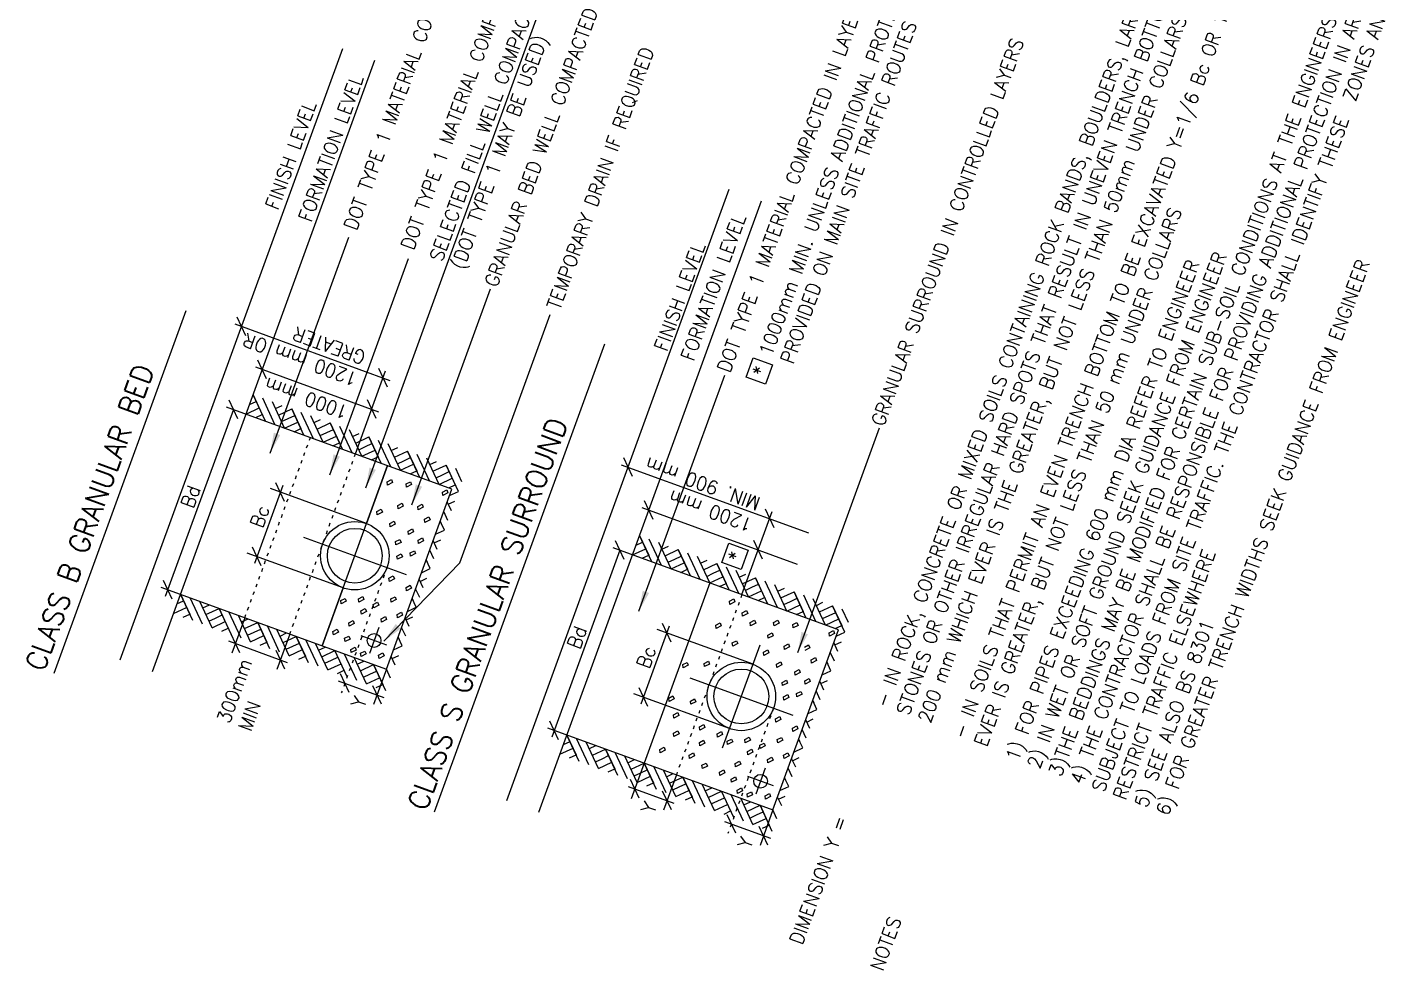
# Model space of a CAD drawing. Header units: millimetres. Extents: x 521005098 to 522149999836, y 174611071 to 175300000107.
# Drawn here: x 521487513 to 521586858, y 175679904 to 175748718 of the extents above; entities that cross this region are included whole.
import ezdxf

# ---------------------------------------------------------------- set-up
doc = ezdxf.new("R2010")
doc.units = ezdxf.units.MM
doc.header["$LTSCALE"] = 200
doc.linetypes.add('ACAD_ISO03W100', pattern=[30, 12, -18])
for name, color, linetype in [('GT0-35', 3, 'Continuous'), ('GT0-35TXT', 3, 'Continuous'), ('GTDIM', 3, 'Continuous')]:
    doc.layers.add(name, color=color, linetype=linetype)
doc.styles.add('GT1TO1', font='romans.shx', dxfattribs={"width": 0.95, "height": 2})
doc.styles.add('GTanyheight', font='romans.shx', dxfattribs={"width": 0.95})
doc.styles.get("Standard").update_dxf_attribs({"font": 'romans.shx'})
doc.dimstyles.new('NOTEARROW', dxfattribs={"dimscale": 500, "dimtxt": 2, "dimasz": 3, "dimexe": 1, "dimexo": 1, "dimgap": 1, "dimtad": 2, "dimtih": 1, "dimtoh": 1, "dimdec": 4, "dimzin": 0, "dimdsep": 46, "dimtxsty": 'GTanyheight', "dimcen": 3.5, "dimclrd": 7, "dimclre": 7, "dimclrt": 3, "dimadec": 0, "dimazin": 0, "dimtfac": 1, "dimtdec": 4, "dimtofl": 0, "dimtmove": 0, "dimatfit": 3, "dimfxl": 1, "dimtolj": 1, "dimtzin": 0, "dimarcsym": 0})

msp = doc.modelspace()

# ---------------------------------------------------------------- linework, layer by layer
at = {"layer": 'GT0-35', "color": 7}
for p, q in [((521494301.25821, 175702532.79803), (521510547.21502, 175747168.19752)), ((521496650.48976, 175701677.74767), (521512896.44657, 175746313.14716)), ((521522523.37938, 175692260.78598), (521538769.33619, 175736896.18546)), ((521524872.61093, 175691405.73562), (521541118.56774, 175736041.1351)), ((521504900.43156, 175719958.56987), (521504003.92285, 175721881.13902)), ((521504900.43156, 175719958.56987), (521504003.92285, 175721881.13902)), ((521504900.43156, 175719958.56987), (521504003.92285, 175721881.13902)), ((521504003.92285, 175721881.13902), (521504676.30438, 175720439.21216)), ((521503490.89263, 175720471.60009), (521504452.1772, 175720919.85444)), ((521503747.40774, 175721176.36955), (521504228.05002, 175721400.49673)), ((521505605.20103, 175719702.05476), (521504708.69231, 175721624.62391)), ((521506309.97049, 175719445.53966), (521505413.46178, 175721368.1088)), ((521505637.58896, 175720887.46651), (521506118.23124, 175721111.59369)), ((521505861.71613, 175720406.82423), (521506823.00071, 175720855.07859)), ((521507719.50942, 175718932.50944), (521506823.00071, 175720855.07859)), ((521507719.50942, 175718932.50944), (521506823.00071, 175720855.07859)), ((521507719.50942, 175718932.50944), (521506823.00071, 175720855.07859)), ((521506823.00071, 175720855.07859), (521507495.38224, 175719413.15173)), ((521504195.6621, 175720215.08498), (521504676.30438, 175720439.21216)), ((521506085.84331, 175719926.18194), (521506566.4856, 175720150.30912)), ((521506309.97049, 175719445.53966), (521507271.25507, 175719893.79401)), ((521506566.4856, 175720150.30912), (521507047.12789, 175720374.4363)), ((521508424.27889, 175718675.99433), (521507527.77017, 175720598.56348)), ((521509129.04836, 175718419.47923), (521508232.53964, 175720342.04837)), ((521508456.66682, 175719861.40609), (521508937.3091, 175720085.53326)), ((521508680.794, 175719380.7638), (521509642.07857, 175719829.01816)), ((521510538.58729, 175717906.44901), (521509642.07857, 175719829.01816)), ((521510538.58729, 175717906.44901), (521509642.07857, 175719829.01816)), ((521510538.58729, 175717906.44901), (521509642.07857, 175719829.01816)), ((521509642.07857, 175719829.01816), (521510314.46011, 175718387.0913)), ((521507014.73996, 175719189.02455), (521507495.38224, 175719413.15173)), ((521508904.92118, 175718900.12151), (521509385.56346, 175719124.24869)), ((521509129.04836, 175718419.47923), (521510090.33293, 175718867.73358)), ((521509385.56346, 175719124.24869), (521509866.20575, 175719348.37587)), ((521511243.35675, 175717649.9339), (521510346.84804, 175719572.50305)), ((521511948.12622, 175717393.4188), (521511051.6175, 175719315.98794)), ((521511275.74468, 175718835.34565), (521511756.38697, 175719059.47283)), ((521511499.87186, 175718354.70337), (521512461.15643, 175718802.95773)), ((521512461.15643, 175718802.95773), (521513133.53797, 175717361.03087)), ((521513357.66515, 175716880.38858), (521512461.15643, 175718802.95773)), ((521513357.66515, 175716880.38858), (521512461.15643, 175718802.95773)), ((521513357.66515, 175716880.38858), (521512461.15643, 175718802.95773)), ((521509833.81782, 175718162.96412), (521510314.46011, 175718387.0913)), ((521511723.99904, 175717874.06108), (521512204.64132, 175718098.18826)), ((521511948.12622, 175717393.4188), (521512909.41079, 175717841.67315)), ((521512204.64132, 175718098.18826), (521512685.28361, 175718322.31544)), ((521514062.43461, 175716623.87347), (521513165.9259, 175718546.44262)), ((521514767.20408, 175716367.35837), (521513870.69536, 175718289.92751)), ((521514094.82254, 175717809.28523), (521514575.46483, 175718033.4124)), ((521514318.94972, 175717328.64294), (521515280.23429, 175717776.8973)), ((521515280.23429, 175717776.8973), (521515952.61583, 175716334.97044)), ((521516176.74301, 175715854.32815), (521515280.23429, 175717776.8973)), ((521516176.74301, 175715854.32815), (521515280.23429, 175717776.8973)), ((521516176.74301, 175715854.32815), (521515280.23429, 175717776.8973)), ((521509039.22945, 175703553.68182), (521513827.51146, 175716709.37851)), ((521512652.89568, 175717136.90369), (521513133.53797, 175717361.03087)), ((521514543.0769, 175716848.00065), (521515023.71919, 175717072.12783)), ((521514767.20408, 175716367.35837), (521515728.48865, 175716815.61272)), ((521515023.71919, 175717072.12783), (521515504.36147, 175717296.25501)), ((521516881.51248, 175715597.81304), (521515985.00376, 175717520.38219)), ((521517586.28194, 175715341.29794), (521516689.77323, 175717263.86708)), ((521516913.9004, 175716783.2248), (521517394.54269, 175717007.35197)), ((521517138.02758, 175716302.58251), (521518099.31216, 175716750.83687)), ((521518099.31216, 175716750.83687), (521518771.69369, 175715308.91001)), ((521518995.82087, 175714828.26772), (521518099.31216, 175716750.83687)), ((521518995.82087, 175714828.26772), (521518099.31216, 175716750.83687)), ((521518995.82087, 175714828.26772), (521518099.31216, 175716750.83687)), ((521513793.68048, 175715533.17245), (521514105.9762, 175715696.0175)), ((521514105.9762, 175715696.0175), (521514188.91045, 175715481.49069)), ((521515471.97355, 175716110.84326), (521515952.61583, 175716334.97044)), ((521517362.15476, 175715821.94022), (521517842.79705, 175716046.0674)), ((521517586.28194, 175715341.29794), (521518547.56652, 175715789.55229)), ((521517842.79705, 175716046.0674), (521518323.43934, 175716270.19458)), ((521519252.33598, 175715533.03719), (521518804.08162, 175716494.32176)), ((521513821.18071, 175715292.73771), (521513793.68048, 175715533.17245)), ((521514188.91045, 175715481.49069), (521513821.18071, 175715292.73771)), ((521515184.39183, 175715372.63436), (521515496.68755, 175715535.47941)), ((521515211.89206, 175715132.19963), (521515184.39183, 175715372.63436)), ((521515579.6218, 175715320.9526), (521515211.89206, 175715132.19963)), ((521515496.68755, 175715535.47941), (521515579.6218, 175715320.9526)), ((521517841.82154, 175714774.09063), (521518154.11726, 175714936.93568)), ((521517869.32177, 175714533.6559), (521517841.82154, 175714774.09063)), ((521518237.05151, 175714722.40887), (521517869.32177, 175714533.6559)), ((521518154.11726, 175714936.93568), (521518237.05151, 175714722.40887)), ((521518291.05141, 175715084.78283), (521518771.69369, 175715308.91001)), ((521518354.96449, 175714529.43148), (521518995.82087, 175714828.26772)), ((521510065.28988, 175706372.75968), (521512801.45103, 175713890.30065)), ((521514566.12054, 175713800.34473), (521514878.41626, 175713963.18978)), ((521514593.62077, 175713559.91), (521514566.12054, 175713800.34473)), ((521514961.35051, 175713748.66297), (521514593.62077, 175713559.91)), ((521514878.41626, 175713963.18978), (521514961.35051, 175713748.66297)), ((521516034.48324, 175713726.75618), (521516346.77896, 175713889.60123)), ((521516061.98347, 175713486.32145), (521516034.48324, 175713726.75618)), ((521516346.77896, 175713889.60123), (521516429.71321, 175713675.07442)), ((521518482.79066, 175713418.72879), (521518183.95442, 175714059.58517)), ((521518258.66348, 175713899.37108), (521518739.30577, 175714123.49825)), ((521513049.29499, 175713361.59332), (521513361.59071, 175713524.43837)), ((521513076.79522, 175713121.15858), (521513049.29499, 175713361.59332)), ((521513444.52496, 175713309.91156), (521513076.79522, 175713121.15858)), ((521513361.59071, 175713524.43837), (521513444.52496, 175713309.91156)), ((521516429.71321, 175713675.07442), (521516061.98347, 175713486.32145)), ((521516528.71364, 175712809.5087), (521516841.00936, 175712972.35374)), ((521516556.21387, 175712569.07396), (521516528.71364, 175712809.5087)), ((521516923.94361, 175712757.82694), (521516556.21387, 175712569.07396)), ((521516841.00936, 175712972.35374), (521516923.94361, 175712757.82694)), ((521518226.27555, 175712713.95932), (521517927.43931, 175713354.81571)), ((521513996.09546, 175712487.0063), (521514308.39118, 175712649.85135)), ((521514023.59569, 175712246.57157), (521513996.09546, 175712487.0063)), ((521514391.32543, 175712435.32454), (521514023.59569, 175712246.57157)), ((521514308.39118, 175712649.85135), (521514391.32543, 175712435.32454)), ((521515334.74902, 175711930.64903), (521515647.04474, 175712093.49408)), ((521515362.24925, 175711690.2143), (521515334.74902, 175711930.64903)), ((521515729.97899, 175711878.96727), (521515362.24925, 175711690.2143)), ((521515647.04474, 175712093.49408), (521515729.97899, 175711878.96727)), ((521517328.90406, 175711710.35362), (521517969.76044, 175712009.18986)), ((521517670.9242, 175712650.04624), (521517745.63326, 175712489.83214)), ((521517969.76044, 175712009.18986), (521517670.9242, 175712650.04624)), ((521517969.76044, 175712009.18986), (521517670.9242, 175712650.04624)), ((521517969.76044, 175712009.18986), (521517670.9242, 175712650.04624)), ((521507674.59997, 175711499.61074), (521515192.14094, 175708763.44959)), ((521514410.55128, 175711160.98475), (521514722.847, 175711323.8298)), ((521514438.05151, 175710920.55002), (521514410.55128, 175711160.98475)), ((521514805.78125, 175711109.30299), (521514438.05151, 175710920.55002)), ((521514722.847, 175711323.8298), (521514805.78125, 175711109.30299)), ((521516061.93439, 175711274.25066), (521516374.23011, 175711437.0957)), ((521516089.43462, 175711033.81592), (521516061.93439, 175711274.25066)), ((521516457.16436, 175711222.5689), (521516089.43462, 175711033.81592)), ((521516374.23011, 175711437.0957), (521516457.16436, 175711222.5689)), ((521517456.73023, 175710599.65093), (521517157.89399, 175711240.50731)), ((521517232.60305, 175711080.29321), (521517713.24534, 175711304.42039)), ((521531969.5289, 175710904.3575), (521532450.17119, 175711128.48468)), ((521533122.55273, 175709686.55782), (521532226.04401, 175711609.12696)), ((521533122.55273, 175709686.55782), (521532226.04401, 175711609.12696)), ((521533122.55273, 175709686.55782), (521532226.04401, 175711609.12696)), ((521532226.04401, 175711609.12696), (521532898.42555, 175710167.2001)), ((521533827.32219, 175709430.04271), (521532930.81348, 175711352.61186)), ((521534532.09166, 175709173.5276), (521533635.58294, 175711096.09675)), ((521533859.71012, 175710615.45446), (521534340.35241, 175710839.58164)), ((521514511.23999, 175710110.46334), (521514823.53571, 175710273.30838)), ((521514538.74022, 175709870.0286), (521514511.23999, 175710110.46334)), ((521514906.46996, 175710058.78158), (521514538.74022, 175709870.0286)), ((521514823.53571, 175710273.30838), (521514906.46996, 175710058.78158)), ((521515468.22092, 175710338.21568), (521515780.51664, 175710501.06073)), ((521515495.72115, 175710097.78095), (521515468.22092, 175710338.21568)), ((521515863.45089, 175710286.53392), (521515495.72115, 175710097.78095)), ((521515780.51664, 175710501.06073), (521515863.45089, 175710286.53392)), ((521516644.86377, 175709830.96838), (521516719.57283, 175709670.75428)), ((521516943.70001, 175709190.112), (521516644.86377, 175709830.96838)), ((521516943.70001, 175709190.112), (521516644.86377, 175709830.96838)), ((521516943.70001, 175709190.112), (521516644.86377, 175709830.96838)), ((521517200.21512, 175709894.88146), (521516901.37888, 175710535.73784)), ((521531713.0138, 175710199.58803), (521532674.29837, 175710647.84239)), ((521532417.78326, 175709943.07293), (521532898.42555, 175710167.2001)), ((521534083.8373, 175710134.81218), (521535045.12187, 175710583.06653)), ((521534307.96448, 175709654.16989), (521534788.60677, 175709878.29707)), ((521534788.60677, 175709878.29707), (521535269.24905, 175710102.42425)), ((521535045.12187, 175710583.06653), (521535717.50341, 175709141.13967)), ((521535941.63059, 175708660.49739), (521535045.12187, 175710583.06653)), ((521535941.63059, 175708660.49739), (521535045.12187, 175710583.06653)), ((521535941.63059, 175708660.49739), (521535045.12187, 175710583.06653)), ((521536646.40006, 175708403.98228), (521535749.89134, 175710326.55143)), ((521537351.16952, 175708147.46717), (521536454.66081, 175710070.03632)), ((521536678.78798, 175709589.39403), (521537159.43027, 175709813.52121)), ((521516302.84363, 175708891.27576), (521516943.70001, 175709190.112)), ((521534532.09166, 175709173.5276), (521535493.37623, 175709621.78196)), ((521535236.86112, 175708917.0125), (521535717.50341, 175709141.13967)), ((521536902.91516, 175709108.75175), (521537864.19974, 175709557.0061)), ((521537127.04234, 175708628.10946), (521537607.68463, 175708852.23664)), ((521537607.68463, 175708852.23664), (521538088.32692, 175709076.36382)), ((521537864.19974, 175709557.0061), (521538536.58127, 175708115.07924)), ((521538760.70845, 175707634.43696), (521537864.19974, 175709557.0061)), ((521538760.70845, 175707634.43696), (521537864.19974, 175709557.0061)), ((521538760.70845, 175707634.43696), (521537864.19974, 175709557.0061)), ((521539465.47792, 175707377.92185), (521538568.9692, 175709300.491)), ((521540170.24738, 175707121.40674), (521539273.73867, 175709043.97589)), ((521539497.86585, 175708563.3336), (521539978.50813, 175708787.46078)), ((521513926.18624, 175708503.04137), (521514238.48196, 175708665.88642)), ((521513953.68647, 175708262.60664), (521513926.18624, 175708503.04137)), ((521514321.41621, 175708451.35962), (521513953.68647, 175708262.60664)), ((521514238.48196, 175708665.88642), (521514321.41621, 175708451.35962)), ((521515172.37672, 175707819.03966), (521515484.67244, 175707981.88471)), ((521515199.87695, 175707578.60493), (521515172.37672, 175707819.03966)), ((521515567.60669, 175707767.35791), (521515199.87695, 175707578.60493)), ((521515484.67244, 175707981.88471), (521515567.60669, 175707767.35791)), ((521516430.6698, 175707780.57306), (521516131.83356, 175708421.42945)), ((521516206.54262, 175708261.21535), (521516687.18491, 175708485.34253)), ((521537351.16952, 175708147.46717), (521538312.45409, 175708595.72153)), ((521538055.93899, 175707890.95207), (521538536.58127, 175708115.07924)), ((521539721.99303, 175708082.69132), (521540683.2776, 175708530.94567)), ((521539946.1202, 175707602.04903), (521540426.76249, 175707826.17621)), ((521540426.76249, 175707826.17621), (521540907.40478, 175708050.30339)), ((521540683.2776, 175708530.94567), (521541355.65914, 175707089.01881)), ((521541579.78632, 175706608.37653), (521540683.2776, 175708530.94567)), ((521541579.78632, 175706608.37653), (521540683.2776, 175708530.94567)), ((521541579.78632, 175706608.37653), (521540683.2776, 175708530.94567)), ((521542284.55578, 175706351.86142), (521541388.04706, 175708274.43057)), ((521542989.32525, 175706095.34631), (521542092.81653, 175708017.91546)), ((521542316.94371, 175707537.27317), (521542797.586, 175707761.40035)), ((521498446.09552, 175706611.13393), (521498926.7378, 175706835.26111)), ((521499599.11934, 175705393.33425), (521498702.61062, 175707315.90339)), ((521499599.11934, 175705393.33425), (521498702.61062, 175707315.90339)), ((521499599.11934, 175705393.33425), (521498702.61062, 175707315.90339)), ((521498702.61062, 175707315.90339), (521499374.99216, 175705873.97653)), ((521500303.88881, 175705136.81914), (521499407.38009, 175707059.38829)), ((521501008.65827, 175704880.30403), (521500112.14956, 175706802.87318)), ((521510406.09569, 175706857.8407), (521510718.39141, 175707020.68575)), ((521510433.59592, 175706617.40597), (521510406.09569, 175706857.8407)), ((521510801.32566, 175706806.15894), (521510433.59592, 175706617.40597)), ((521510718.39141, 175707020.68575), (521510801.32566, 175706806.15894)), ((521511695.46638, 175706987.65603), (521512007.7621, 175707150.50108)), ((521511722.96661, 175706747.2213), (521511695.46638, 175706987.65603)), ((521512090.69635, 175706935.97427), (521511722.96661, 175706747.2213)), ((521512007.7621, 175707150.50108), (521512090.69635, 175706935.97427)), ((521514061.56357, 175706979.04256), (521514373.85928, 175707141.88761)), ((521514089.0638, 175706738.60783), (521514061.56357, 175706979.04256)), ((521514456.79354, 175706927.36081), (521514089.0638, 175706738.60783)), ((521514373.85928, 175707141.88761), (521514456.79354, 175706927.36081)), ((521515917.63958, 175706371.03413), (521515618.80334, 175707011.89052)), ((521515917.63958, 175706371.03413), (521515618.80334, 175707011.89052)), ((521515917.63958, 175706371.03413), (521515618.80334, 175707011.89052)), ((521515618.80334, 175707011.89052), (521515693.5124, 175706851.67642)), ((521516174.15469, 175707075.8036), (521515875.31845, 175707716.65998)), ((521538794.80575, 175706814.49607), (521539107.10147, 175706977.34111)), ((521538822.30598, 175706574.06133), (521538794.80575, 175706814.49607)), ((521539190.03572, 175706762.81431), (521538822.30598, 175706574.06133)), ((521539107.10147, 175706977.34111), (521539190.03572, 175706762.81431)), ((521540170.24738, 175707121.40674), (521541131.53196, 175707569.6611)), ((521540875.01685, 175706864.89164), (521541355.65914, 175707089.01881)), ((521542541.07089, 175707056.63089), (521543502.35546, 175707504.88524)), ((521542765.19807, 175706575.9886), (521543245.84035, 175706800.11578)), ((521543245.84035, 175706800.11578), (521543726.48264, 175707024.24296)), ((521543502.35546, 175707504.88524), (521544174.737, 175706062.95838)), ((521544398.86418, 175705582.3161), (521543502.35546, 175707504.88524)), ((521544398.86418, 175705582.3161), (521543502.35546, 175707504.88524)), ((521544398.86418, 175705582.3161), (521543502.35546, 175707504.88524)), ((521545103.63364, 175705325.80099), (521544207.12493, 175707248.37014)), ((521545808.40311, 175705069.28588), (521544911.89439, 175706991.85503)), ((521498189.58041, 175705906.36446), (521499150.86498, 175706354.61882)), ((521498894.34987, 175705649.84936), (521499374.99216, 175705873.97653)), ((521500336.27673, 175706322.23089), (521500816.91902, 175706546.35807)), ((521500560.40391, 175705841.58861), (521501521.68849, 175706289.84296)), ((521501265.17338, 175705585.0735), (521501745.81567, 175705809.20068)), ((521501521.68849, 175706289.84296), (521502194.07002, 175704847.9161)), ((521502418.1972, 175704367.27382), (521501521.68849, 175706289.84296)), ((521502418.1972, 175704367.27382), (521501521.68849, 175706289.84296)), ((521502418.1972, 175704367.27382), (521501521.68849, 175706289.84296)), ((521503122.96667, 175704110.75871), (521502226.45795, 175706033.32786)), ((521503827.73613, 175703854.2436), (521502931.22742, 175705776.81275)), ((521511883.11811, 175706112.86516), (521512195.41383, 175706275.71021)), ((521511910.61834, 175705872.43043), (521511883.11811, 175706112.86516)), ((521512278.34808, 175706061.18341), (521511910.61834, 175705872.43043)), ((521512195.41383, 175706275.71021), (521512278.34808, 175706061.18341)), ((521512784.88164, 175706568.09834), (521513097.17736, 175706730.94339)), ((521512812.38187, 175706327.6636), (521512784.88164, 175706568.09834)), ((521513180.11161, 175706516.41658), (521512812.38187, 175706327.6636)), ((521513097.17736, 175706730.94339), (521513180.11161, 175706516.41658)), ((521514522.35953, 175705843.53792), (521514834.65525, 175706006.38296)), ((521514549.85976, 175705603.10318), (521514522.35953, 175705843.53792)), ((521514917.5895, 175705791.85616), (521514549.85976, 175705603.10318)), ((521514834.65525, 175706006.38296), (521514917.5895, 175705791.85616)), ((521515276.7832, 175706072.19789), (521515917.63958, 175706371.03413)), ((521539724.48854, 175705965.03728), (521540036.78426, 175706127.88232)), ((521539751.98877, 175705724.60254), (521539724.48854, 175705965.03728)), ((521540119.71851, 175705913.35552), (521539751.98877, 175705724.60254)), ((521540036.78426, 175706127.88232), (521540119.71851, 175705913.35552)), ((521542989.32525, 175706095.34631), (521543950.60982, 175706543.60067)), ((521543694.09471, 175705838.83121), (521544174.737, 175706062.95838)), ((521545136.02157, 175706511.21274), (521545616.66386, 175706735.33992)), ((521545360.14875, 175706030.57046), (521546321.43332, 175706478.82481)), ((521545584.27593, 175705549.92817), (521546064.91822, 175705774.05535)), ((521546064.91822, 175705774.05535), (521546545.5605, 175705998.18253)), ((521546321.43332, 175706478.82481), (521546993.81486, 175705036.89795)), ((521547217.94204, 175704556.25567), (521546321.43332, 175706478.82481)), ((521547217.94204, 175704556.25567), (521546321.43332, 175706478.82481)), ((521547217.94204, 175704556.25567), (521546321.43332, 175706478.82481)), ((521547474.45715, 175705261.02513), (521547026.20279, 175706222.30971)), ((521500784.53109, 175705360.94632), (521501265.17338, 175705585.0735)), ((521501008.65827, 175704880.30403), (521501969.94284, 175705328.55839)), ((521501713.42774, 175704623.78893), (521502194.07002, 175704847.9161)), ((521503155.3546, 175705296.17046), (521503635.99688, 175705520.29764)), ((521503379.48178, 175704815.52818), (521504340.76635, 175705263.78253)), ((521504084.25124, 175704559.01307), (521504564.89353, 175704783.14025)), ((521505237.27506, 175703341.21339), (521504340.76635, 175705263.78253)), ((521505237.27506, 175703341.21339), (521504340.76635, 175705263.78253)), ((521505237.27506, 175703341.21339), (521504340.76635, 175705263.78253)), ((521504340.76635, 175705263.78253), (521505013.14789, 175703821.85567)), ((521505942.04453, 175703084.69828), (521505045.53581, 175705007.26743)), ((521509837.10753, 175704599.3792), (521510149.40325, 175704762.22425)), ((521510149.40325, 175704762.22425), (521510232.3375, 175704547.69744)), ((521510990.23211, 175705239.63499), (521511302.52783, 175705402.48004)), ((521511017.73234, 175704999.20026), (521510990.23211, 175705239.63499)), ((521511385.46208, 175705187.95323), (521511017.73234, 175704999.20026)), ((521511302.52783, 175705402.48004), (521511385.46208, 175705187.95323)), ((521513180.16024, 175704883.5562), (521512496.11995, 175703004.17096)), ((521513351.0464, 175705532.49787), (521513663.34211, 175705695.34292)), ((521513378.54663, 175705292.06314), (521513351.0464, 175705532.49787)), ((521513746.27637, 175705480.81611), (521513378.54663, 175705292.06314)), ((521513663.34211, 175705695.34292), (521513746.27637, 175705480.81611)), ((521515148.09426, 175704256.72574), (521514849.25802, 175704897.58212)), ((521515404.60937, 175704961.4952), (521515105.77313, 175705602.35158)), ((521515180.48219, 175705442.13749), (521515661.12448, 175705666.26467)), ((521537795.10514, 175705069.1752), (521538107.40086, 175705232.02025)), ((521537822.60537, 175704828.74047), (521537795.10514, 175705069.1752)), ((521538190.33511, 175705017.49344), (521537822.60537, 175704828.74047)), ((521538107.40086, 175705232.02025), (521538190.33511, 175705017.49344)), ((521540308.127, 175705254.91581), (521540620.42272, 175705417.76086)), ((521540335.62723, 175705014.48107), (521540308.127, 175705254.91581)), ((521540703.35697, 175705203.23405), (521540335.62723, 175705014.48107)), ((521540620.42272, 175705417.76086), (521540703.35697, 175705203.23405)), ((521542015.80165, 175705261.16039), (521542328.09737, 175705424.00544)), ((521542043.30188, 175705020.72566), (521542015.80165, 175705261.16039)), ((521542411.03162, 175705209.47864), (521542043.30188, 175705020.72566)), ((521542328.09737, 175705424.00544), (521542411.03162, 175705209.47864)), ((521543406.513, 175705100.62231), (521543718.80872, 175705263.46736)), ((521543434.01323, 175704860.18758), (521543406.513, 175705100.62231)), ((521543801.74297, 175705048.94055), (521543434.01323, 175704860.18758)), ((521543718.80872, 175705263.46736), (521543801.74297, 175705048.94055)), ((521545808.40311, 175705069.28588), (521546769.68768, 175705517.54024)), ((521546513.17257, 175704812.77078), (521546993.81486, 175705036.89795)), ((521503603.60895, 175704334.88589), (521504084.25124, 175704559.01307)), ((521503827.73613, 175703854.2436), (521504789.02071, 175704302.49796)), ((521504532.5056, 175703597.7285), (521505013.14789, 175703821.85567)), ((521506646.814, 175702828.18317), (521505750.30528, 175704750.75232)), ((521505974.43246, 175704270.11003), (521506455.07475, 175704494.23721)), ((521506198.55964, 175703789.46775), (521507159.84421, 175704237.7221)), ((521508056.35293, 175702315.15296), (521507159.84421, 175704237.7221)), ((521508056.35293, 175702315.15296), (521507159.84421, 175704237.7221)), ((521508056.35293, 175702315.15296), (521507159.84421, 175704237.7221)), ((521507159.84421, 175704237.7221), (521507832.22575, 175702795.79524)), ((521508761.12239, 175702058.63785), (521507864.61368, 175703981.207)), ((521509864.60776, 175704358.94447), (521509837.10753, 175704599.3792)), ((521510232.3375, 175704547.69744), (521509864.60776, 175704358.94447)), ((521510691.87901, 175704103.92661), (521511004.17473, 175704266.77166)), ((521510719.37924, 175703863.49188), (521510691.87901, 175704103.92661)), ((521511087.10898, 175704052.24486), (521510719.37924, 175703863.49188)), ((521511004.17473, 175704266.77166), (521511087.10898, 175704052.24486)), ((521513777.83272, 175703601.84343), (521511898.44748, 175704285.88372)), ((521514891.57915, 175703551.95627), (521514592.74291, 175704192.81265)), ((521514891.57915, 175703551.95627), (521514592.74291, 175704192.81265)), ((521514891.57915, 175703551.95627), (521514592.74291, 175704192.81265)), ((521514592.74291, 175704192.81265), (521514667.45197, 175704032.59856)), ((521538997.22073, 175703768.32992), (521539309.51645, 175703931.17497)), ((521539024.72096, 175703527.89519), (521538997.22073, 175703768.32992)), ((521539309.51645, 175703931.17497), (521539392.4507, 175703716.64816)), ((521541591.6932, 175704344.30239), (521541903.98892, 175704507.14743)), ((521541619.19343, 175704103.86765), (521541591.6932, 175704344.30239)), ((521541986.92317, 175704292.62063), (521541619.19343, 175704103.86765)), ((521541903.98892, 175704507.14743), (521541986.92317, 175704292.62063)), ((521546063.9427, 175704502.07858), (521546376.23842, 175704664.92363)), ((521546091.44293, 175704261.64385), (521546063.9427, 175704502.07858)), ((521546459.17267, 175704450.39682), (521546091.44293, 175704261.64385)), ((521546376.23842, 175704664.92363), (521546459.17267, 175704450.39682)), ((521546704.91182, 175703146.71674), (521546406.07559, 175703787.57312)), ((521546480.78465, 175703627.35902), (521546961.42693, 175703851.4862)), ((521546577.08566, 175704257.41943), (521547217.94204, 175704556.25567)), ((521506422.68682, 175703308.82546), (521506903.3291, 175703532.95264)), ((521506646.814, 175702828.18317), (521507608.09857, 175703276.43753)), ((521506903.3291, 175703532.95264), (521507383.97139, 175703757.07982)), ((521507351.58346, 175702571.66807), (521507832.22575, 175702795.79524)), ((521509465.89186, 175701802.12274), (521508569.38314, 175703724.69189)), ((521508793.51032, 175703244.0496), (521509274.15261, 175703468.17678)), ((521509017.6375, 175702763.40732), (521509978.92207, 175703211.66167)), ((521510875.43079, 175701289.09253), (521509978.92207, 175703211.66167)), ((521510875.43079, 175701289.09253), (521509978.92207, 175703211.66167)), ((521510875.43079, 175701289.09253), (521509978.92207, 175703211.66167)), ((521511580.20025, 175701032.57742), (521510683.69154, 175702955.14657)), ((521511134.48637, 175703297.63857), (521511446.78209, 175703460.48362)), ((521511161.9866, 175703057.20383), (521511134.48637, 175703297.63857)), ((521511529.71634, 175703245.95681), (521511161.9866, 175703057.20383)), ((521511446.78209, 175703460.48362), (521511529.71634, 175703245.95681)), ((521511858.29518, 175703011.15157), (521512170.5909, 175703173.99662)), ((521511885.79541, 175702770.71684), (521511858.29518, 175703011.15157)), ((521512253.52515, 175702959.46982), (521511885.79541, 175702770.71684)), ((521512170.5909, 175703173.99662), (521512253.52515, 175702959.46982)), ((521513171.5278, 175702879.18157), (521513483.82352, 175703042.02662)), ((521513171.5278, 175702879.18157), (521513483.82352, 175703042.02662)), ((521513199.02803, 175702638.74684), (521513171.5278, 175702879.18157)), ((521513199.02803, 175702638.74684), (521513171.5278, 175702879.18157)), ((521513566.75777, 175702827.49981), (521513199.02803, 175702638.74684)), ((521513566.75777, 175702827.49981), (521513199.02803, 175702638.74684)), ((521513483.82352, 175703042.02662), (521513566.75777, 175702827.49981)), ((521513483.82352, 175703042.02662), (521513566.75777, 175702827.49981)), ((521514378.54894, 175702142.41734), (521514079.7127, 175702783.27372)), ((521514154.42176, 175702623.05963), (521514635.06405, 175702847.18681)), ((521514250.72277, 175703253.12003), (521514891.57915, 175703551.95627)), ((521538287.41105, 175696100.74763), (521541023.5722, 175703618.28859)), ((521539392.4507, 175703716.64816), (521539024.72096, 175703527.89519)), ((521541271.41616, 175703089.58126), (521541583.71188, 175703252.42631)), ((521541298.91639, 175702849.14653), (521541271.41616, 175703089.58126)), ((521541666.64613, 175703037.89951), (521541298.91639, 175702849.14653)), ((521541583.71188, 175703252.42631), (521541666.64613, 175703037.89951)), ((521542788.2417, 175703528.33268), (521543100.53742, 175703691.17773)), ((521542815.74193, 175703287.89794), (521542788.2417, 175703528.33268)), ((521543183.47167, 175703476.65092), (521542815.74193, 175703287.89794)), ((521543100.53742, 175703691.17773), (521543183.47167, 175703476.65092)), ((521544256.6044, 175703454.74413), (521544568.90012, 175703617.58918)), ((521544651.83437, 175703403.06237), (521544284.10463, 175703214.3094)), ((521544568.90012, 175703617.58918), (521544651.83437, 175703403.06237)), ((521546448.39672, 175702441.94727), (521546149.56048, 175703082.80365)), ((521509241.76468, 175702282.76503), (521509722.40697, 175702506.89221)), ((521509465.89186, 175701802.12274), (521510427.17643, 175702250.3771)), ((521509722.40697, 175702506.89221), (521510203.04925, 175702731.01939)), ((521512284.96972, 175700776.06231), (521511388.461, 175702698.63146)), ((521511612.58818, 175702217.98917), (521512093.23047, 175702442.11635)), ((521511836.71536, 175701737.34689), (521512797.99994, 175702185.60124)), ((521513694.50865, 175700263.0321), (521512797.99994, 175702185.60124)), ((521512797.99994, 175702185.60124), (521513470.38147, 175700743.67438)), ((521514036.5288, 175701202.72472), (521513737.69256, 175701843.5811)), ((521535386.34584, 175702186.80187), (521535698.64156, 175702349.64692)), ((521535413.84607, 175701946.36714), (521535386.34584, 175702186.80187)), ((521535781.57581, 175702135.12011), (521535413.84607, 175701946.36714)), ((521535698.64156, 175702349.64692), (521535781.57581, 175702135.12011)), ((521536935.84454, 175702274.38082), (521537248.14026, 175702437.22587)), ((521536963.34477, 175702033.94609), (521536935.84454, 175702274.38082)), ((521537331.07451, 175702222.69906), (521536963.34477, 175702033.94609)), ((521537248.14026, 175702437.22587), (521537331.07451, 175702222.69906)), ((521542218.21663, 175702214.99425), (521542530.51235, 175702377.8393)), ((521542245.71686, 175701974.55952), (521542218.21663, 175702214.99425)), ((521542613.4466, 175702163.31249), (521542245.71686, 175701974.55952)), ((521542530.51235, 175702377.8393), (521542613.4466, 175702163.31249)), ((521543556.87019, 175701658.63698), (521543869.16591, 175701821.48202)), ((521543869.16591, 175701821.48202), (521543952.10016, 175701606.95522)), ((521544750.83481, 175702537.49664), (521545063.13052, 175702700.34169)), ((521544778.33504, 175702297.06191), (521544750.83481, 175702537.49664)), ((521545146.06477, 175702485.81489), (521544778.33504, 175702297.06191)), ((521545063.13052, 175702700.34169), (521545146.06477, 175702485.81489)), ((521546191.88161, 175701737.17781), (521545893.04537, 175702378.03419)), ((521546191.88161, 175701737.17781), (521545893.04537, 175702378.03419)), ((521546191.88161, 175701737.17781), (521545893.04537, 175702378.03419)), ((521545893.04537, 175702378.03419), (521545967.75443, 175702217.82009)), ((521510170.66132, 175701545.60764), (521510651.30361, 175701769.73481)), ((521512060.84254, 175701256.7046), (521512541.48483, 175701480.83178)), ((521512284.96972, 175700776.06231), (521513246.25429, 175701224.31667)), ((521512541.48483, 175701480.83178), (521513022.12711, 175701704.95896)), ((521535896.72114, 175701227.59868), (521543414.26211, 175698491.43754)), ((521542632.67245, 175700888.9727), (521542944.96817, 175701051.81775)), ((521542660.17268, 175700648.53797), (521542632.67245, 175700888.9727)), ((521543027.90242, 175700837.29094), (521542660.17268, 175700648.53797)), ((521542944.96817, 175701051.81775), (521543027.90242, 175700837.29094)), ((521543584.37042, 175701418.20224), (521543556.87019, 175701658.63698)), ((521543952.10016, 175701606.95522), (521543584.37042, 175701418.20224)), ((521544284.05556, 175701002.2386), (521544596.35128, 175701165.08365)), ((521544311.55579, 175700761.80387), (521544284.05556, 175701002.2386)), ((521544679.28553, 175700950.55685), (521544311.55579, 175700761.80387)), ((521544596.35128, 175701165.08365), (521544679.28553, 175700950.55685)), ((521545678.85139, 175700327.63887), (521545380.01516, 175700968.49526)), ((521545454.72422, 175700808.28116), (521545935.3665, 175701032.40834)), ((521545551.02523, 175701438.34157), (521546191.88161, 175701737.17781)), ((521512989.73919, 175700519.54721), (521513470.38147, 175700743.67438)), ((521534351.2993, 175699740.14408), (521534663.59502, 175699902.98913)), ((521534663.59502, 175699902.98913), (521534746.52927, 175699688.46232)), ((521542733.36115, 175699838.45128), (521543045.65687, 175700001.29633)), ((521542760.86138, 175699598.01655), (521542733.36115, 175699838.45128)), ((521543128.59112, 175699786.76953), (521542760.86138, 175699598.01655)), ((521543045.65687, 175700001.29633), (521543128.59112, 175699786.76953)), ((521543690.34209, 175700066.20363), (521544002.6378, 175700229.04868)), ((521543717.84232, 175699825.7689), (521543690.34209, 175700066.20363)), ((521544085.57205, 175700014.52187), (521543717.84232, 175699825.7689)), ((521544002.6378, 175700229.04868), (521544085.57205, 175700014.52187)), ((521545422.33629, 175699622.86941), (521545123.50005, 175700263.72579)), ((521534378.79953, 175699499.70935), (521534351.2993, 175699740.14408)), ((521534746.52927, 175699688.46232), (521534378.79953, 175699499.70935)), ((521535935.35798, 175699525.5666), (521536247.6537, 175699688.41165)), ((521535962.85821, 175699285.13187), (521535935.35798, 175699525.5666)), ((521536330.58795, 175699473.88484), (521535962.85821, 175699285.13187)), ((521536247.6537, 175699688.41165), (521536330.58795, 175699473.88484)), ((521544524.9648, 175698619.2637), (521545165.82118, 175698918.09994)), ((521544866.98494, 175699558.95633), (521544941.694, 175699398.74223)), ((521545165.82118, 175698918.09994), (521544866.98494, 175699558.95633)), ((521545165.82118, 175698918.09994), (521544866.98494, 175699558.95633)), ((521545165.82118, 175698918.09994), (521544866.98494, 175699558.95633)), ((521534704.24685, 175698525.76489), (521535016.54257, 175698688.60994)), ((521534731.74708, 175698285.33016), (521534704.24685, 175698525.76489)), ((521535099.47682, 175698474.08314), (521534731.74708, 175698285.33016)), ((521535016.54257, 175698688.60994), (521535099.47682, 175698474.08314)), ((521536605.91383, 175697638.52335), (521536918.20955, 175697801.3684)), ((521536918.20955, 175697801.3684), (521537001.1438, 175697586.8416)), ((521542148.30741, 175698231.02932), (521542460.60313, 175698393.87437)), ((521542175.80764, 175697990.59459), (521542148.30741, 175698231.02932)), ((521542543.53738, 175698179.34756), (521542175.80764, 175697990.59459)), ((521542460.60313, 175698393.87437), (521542543.53738, 175698179.34756)), ((521544652.79096, 175697508.56101), (521544353.95473, 175698149.41739)), ((521544428.66379, 175697989.2033), (521544909.30607, 175698213.33048)), ((521526924.73179, 175697043.89134), (521527597.11333, 175695601.96448)), ((521527821.24051, 175695121.3222), (521526924.73179, 175697043.89134)), ((521527821.24051, 175695121.3222), (521526924.73179, 175697043.89134)), ((521527821.24051, 175695121.3222), (521526924.73179, 175697043.89134)), ((521534709.70409, 175697182.88627), (521535021.99981, 175697345.73132)), ((521534709.70409, 175697182.88627), (521535021.99981, 175697345.73132)), ((521534709.70409, 175697182.88627), (521535021.99981, 175697345.73132)), ((521534709.70409, 175697182.88627), (521535021.99981, 175697345.73132)), ((521534737.20432, 175696942.45154), (521534709.70409, 175697182.88627)), ((521534737.20432, 175696942.45154), (521534709.70409, 175697182.88627)), ((521534737.20432, 175696942.45154), (521534709.70409, 175697182.88627)), ((521534737.20432, 175696942.45154), (521534709.70409, 175697182.88627)), ((521535104.93406, 175697131.20451), (521534737.20432, 175696942.45154)), ((521535104.93406, 175697131.20451), (521534737.20432, 175696942.45154)), ((521535104.93406, 175697131.20451), (521534737.20432, 175696942.45154)), ((521535104.93406, 175697131.20451), (521534737.20432, 175696942.45154)), ((521535021.99981, 175697345.73132), (521535104.93406, 175697131.20451)), ((521535021.99981, 175697345.73132), (521535104.93406, 175697131.20451)), ((521535021.99981, 175697345.73132), (521535104.93406, 175697131.20451)), ((521535021.99981, 175697345.73132), (521535104.93406, 175697131.20451)), ((521536633.41406, 175697398.08862), (521536605.91383, 175697638.52335)), ((521537001.1438, 175697586.8416), (521536633.41406, 175697398.08862)), ((521537884.31395, 175697133.09856), (521538196.60967, 175697295.94361)), ((521537911.81418, 175696892.66382), (521537884.31395, 175697133.09856)), ((521538279.54392, 175697081.4168), (521537911.81418, 175696892.66382)), ((521538196.60967, 175697295.94361), (521538279.54392, 175697081.4168)), ((521539917.58755, 175696715.64398), (521540229.88326, 175696878.48903)), ((521540229.88326, 175696878.48903), (521540312.81752, 175696663.96222)), ((521542283.68473, 175696707.03051), (521542595.98045, 175696869.87556)), ((521542595.98045, 175696869.87556), (521542678.9147, 175696655.34875)), ((521543394.49789, 175697547.02761), (521543706.79361, 175697709.87266)), ((521543421.99812, 175697306.59288), (521543394.49789, 175697547.02761)), ((521543789.72786, 175697495.34585), (521543421.99812, 175697306.59288)), ((521543706.79361, 175697709.87266), (521543789.72786, 175697495.34585)), ((521544396.27586, 175696803.79155), (521544097.43962, 175697444.64793)), ((521526411.70158, 175695634.35241), (521527372.98615, 175696082.60677)), ((521526668.21668, 175696339.12188), (521527148.85897, 175696563.24906)), ((521528526.00997, 175694864.80709), (521527629.50126, 175696787.37623)), ((521529230.77944, 175694608.29198), (521528334.27072, 175696530.86113)), ((521528558.3979, 175696050.21884), (521529039.04019, 175696274.34602)), ((521528782.52508, 175695569.57655), (521529743.80965, 175696017.83091)), ((521530640.31837, 175694095.26177), (521529743.80965, 175696017.83091)), ((521530640.31837, 175694095.26177), (521529743.80965, 175696017.83091)), ((521530640.31837, 175694095.26177), (521529743.80965, 175696017.83091)), ((521529743.80965, 175696017.83091), (521530416.19119, 175694575.90405)), ((521533708.7001, 175695983.23187), (521534020.99582, 175696146.07692)), ((521533736.20033, 175695742.79713), (521533708.7001, 175695983.23187)), ((521534103.93007, 175695931.55011), (521533736.20033, 175695742.79713)), ((521534020.99582, 175696146.07692), (521534103.93007, 175695931.55011)), ((521536589.08933, 175696498.84598), (521536901.38505, 175696661.69103)), ((521536616.58956, 175696258.41125), (521536589.08933, 175696498.84598)), ((521536984.3193, 175696447.16422), (521536616.58956, 175696258.41125)), ((521536901.38505, 175696661.69103), (521536984.3193, 175696447.16422)), ((521538628.21685, 175696585.82865), (521538940.51257, 175696748.67369)), ((521538655.71709, 175696345.39391), (521538628.21685, 175696585.82865)), ((521539023.44682, 175696534.14689), (521538655.71709, 175696345.39391)), ((521538940.51257, 175696748.67369), (521539023.44682, 175696534.14689)), ((521539945.08778, 175696475.20924), (521539917.58755, 175696715.64398)), ((521540312.81752, 175696663.96222), (521539945.08778, 175696475.20924)), ((521540105.23928, 175695840.85311), (521540417.535, 175696003.69816)), ((521540132.73951, 175695600.41838), (521540105.23928, 175695840.85311)), ((521540417.535, 175696003.69816), (521540500.46925, 175695789.17135)), ((521541007.00281, 175696296.08629), (521541319.29853, 175696458.93133)), ((521541034.50304, 175696055.65155), (521541007.00281, 175696296.08629)), ((521541402.23278, 175696244.40453), (521541034.50304, 175696055.65155)), ((521541319.29853, 175696458.93133), (521541402.23278, 175696244.40453)), ((521542311.18496, 175696466.59578), (521542283.68473, 175696707.03051)), ((521542678.9147, 175696655.34875), (521542311.18496, 175696466.59578)), ((521543498.90437, 175695800.18584), (521544139.76075, 175696099.02208)), ((521544139.76075, 175696099.02208), (521543840.92451, 175696739.87846)), ((521544139.76075, 175696099.02208), (521543840.92451, 175696739.87846)), ((521544139.76075, 175696099.02208), (521543840.92451, 175696739.87846)), ((521543840.92451, 175696739.87846), (521543915.63357, 175696579.66437)), ((521527116.47104, 175695377.8373), (521527597.11333, 175695601.96448)), ((521529006.65226, 175695088.93427), (521529487.29455, 175695313.06145)), ((521529230.77944, 175694608.29198), (521530192.06401, 175695056.54634)), ((521529487.29455, 175695313.06145), (521529967.93683, 175695537.18863)), ((521531345.08783, 175693838.74666), (521530448.57912, 175695761.3158)), ((521532049.8573, 175693582.23155), (521531153.34858, 175695504.8007)), ((521531377.47576, 175695024.15841), (521531858.11805, 175695248.28559)), ((521531601.60294, 175694543.51612), (521532562.88751, 175694991.77048)), ((521533459.39623, 175693069.20134), (521532562.88751, 175694991.77048)), ((521533459.39623, 175693069.20134), (521532562.88751, 175694991.77048)), ((521533459.39623, 175693069.20134), (521532562.88751, 175694991.77048)), ((521532562.88751, 175694991.77048), (521533235.26905, 175693549.84362)), ((521535851.93194, 175695569.94934), (521536164.22765, 175695732.79439)), ((521535879.43217, 175695329.5146), (521535851.93194, 175695569.94934)), ((521536247.1619, 175695518.26758), (521535879.43217, 175695329.5146)), ((521536164.22765, 175695732.79439), (521536247.1619, 175695518.26758)), ((521536780.82858, 175694832.79194), (521537093.1243, 175694995.63699)), ((521536808.32881, 175694592.35721), (521536780.82858, 175694832.79194)), ((521537093.1243, 175694995.63699), (521537176.05855, 175694781.11019)), ((521539212.35328, 175694967.62294), (521539524.649, 175695130.46799)), ((521539239.85351, 175694727.18821), (521539212.35328, 175694967.62294)), ((521539607.58325, 175694915.94118), (521539239.85351, 175694727.18821)), ((521539524.649, 175695130.46799), (521539607.58325, 175694915.94118)), ((521540500.46925, 175695789.17135), (521540132.73951, 175695600.41838)), ((521541573.16756, 175695260.48582), (521541885.46328, 175695423.33086)), ((521541600.66779, 175695020.05108), (521541573.16756, 175695260.48582)), ((521541968.39753, 175695208.80406), (521541600.66779, 175695020.05108)), ((521541885.46328, 175695423.33086), (521541968.39753, 175695208.80406)), ((521542744.4807, 175695571.52586), (521543056.77642, 175695734.37091)), ((521542771.98093, 175695331.09113), (521542744.4807, 175695571.52586)), ((521543139.71067, 175695519.84411), (521542771.98093, 175695331.09113)), ((521543056.77642, 175695734.37091), (521543139.71067, 175695519.84411)), ((521543626.73053, 175694689.48315), (521543327.8943, 175695330.33953)), ((521543402.60336, 175695170.12544), (521543883.24564, 175695394.25262)), ((521529935.5489, 175694351.77687), (521530416.19119, 175694575.90405)), ((521531825.73012, 175694062.87384), (521532306.37241, 175694287.00102)), ((521532049.8573, 175693582.23155), (521533011.14187, 175694030.48591)), ((521532306.37241, 175694287.00102), (521532787.01469, 175694511.1282)), ((521534164.1657, 175692812.68623), (521533267.65698, 175694735.25537)), ((521534868.93516, 175692556.17112), (521533972.42645, 175694478.74027)), ((521534196.55363, 175693998.09798), (521534677.19591, 175694222.22516)), ((521534420.6808, 175693517.45569), (521535381.96538, 175693965.71005)), ((521536278.47409, 175692043.14091), (521535381.96538, 175693965.71005)), ((521536278.47409, 175692043.14091), (521535381.96538, 175693965.71005)), ((521536278.47409, 175692043.14091), (521535381.96538, 175693965.71005)), ((521535381.96538, 175693965.71005), (521536054.34691, 175692523.78319)), ((521537176.05855, 175694781.11019), (521536808.32881, 175694592.35721)), ((521538059.22869, 175694327.36715), (521538371.52441, 175694490.21219)), ((521538086.72892, 175694086.93241), (521538059.22869, 175694327.36715)), ((521538454.45866, 175694275.68539), (521538086.72892, 175694086.93241)), ((521538371.52441, 175694490.21219), (521538454.45866, 175694275.68539)), ((521538914.00018, 175693831.91456), (521539226.2959, 175693994.75961)), ((521538941.50041, 175693591.47983), (521538914.00018, 175693831.91456)), ((521539226.2959, 175693994.75961), (521539309.23015, 175693780.2328)), ((521541999.95388, 175693329.83138), (521540120.56864, 175694013.87167)), ((521541402.28141, 175694611.54415), (521540718.24112, 175692732.1589)), ((521543113.70032, 175693279.94422), (521542814.86408, 175693920.8006)), ((521543113.70032, 175693279.94422), (521542814.86408, 175693920.8006)), ((521543113.70032, 175693279.94422), (521542814.86408, 175693920.8006)), ((521542814.86408, 175693920.8006), (521542889.57314, 175693760.58651)), ((521543370.21543, 175693984.71368), (521543071.37919, 175694625.57007)), ((521532754.62677, 175693325.71644), (521533235.26905, 175693549.84362)), ((521534644.80798, 175693036.81341), (521535125.45027, 175693260.94059)), ((521534868.93516, 175692556.17112), (521535830.21974, 175693004.42548)), ((521535125.45027, 175693260.94059), (521535606.09256, 175693485.06777)), ((521536983.24356, 175691786.6258), (521536086.73484, 175693709.19494)), ((521537688.01302, 175691530.11069), (521536791.50431, 175693452.67984)), ((521537015.63149, 175692972.03755), (521537496.27377, 175693196.16473)), ((521537239.75867, 175692491.39526), (521538201.04324, 175692939.64962)), ((521539097.55196, 175691017.08048), (521538201.04324, 175692939.64962)), ((521539097.55196, 175691017.08048), (521538201.04324, 175692939.64962)), ((521539097.55196, 175691017.08048), (521538201.04324, 175692939.64962)), ((521539309.23015, 175693780.2328), (521538941.50041, 175693591.47983)), ((521539356.60753, 175693025.62652), (521539668.90325, 175693188.47156)), ((521539384.10776, 175692785.19178), (521539356.60753, 175693025.62652)), ((521539751.8375, 175692973.94476), (521539384.10776, 175692785.19178)), ((521539668.90325, 175693188.47156), (521539751.8375, 175692973.94476)), ((521540080.41635, 175692739.13952), (521540392.71207, 175692901.98457)), ((521540392.71207, 175692901.98457), (521540475.64632, 175692687.45776)), ((521542472.84394, 175692981.10798), (521543113.70032, 175693279.94422)), ((521535573.70463, 175692299.65601), (521536054.34691, 175692523.78319)), ((521537463.88585, 175692010.75298), (521537944.52813, 175692234.88016)), ((521537688.01302, 175691530.11069), (521538649.2976, 175691978.36505)), ((521537944.52813, 175692234.88016), (521538425.17042, 175692459.00734)), ((521539802.32142, 175690760.56537), (521538905.81271, 175692683.13451)), ((521540507.09089, 175690504.05026), (521539610.58217, 175692426.61941)), ((521539834.70935, 175691945.97712), (521540315.35164, 175692170.1043)), ((521540058.83653, 175691465.33483), (521541020.1211, 175691913.58919)), ((521540107.91658, 175692498.70479), (521540080.41635, 175692739.13952)), ((521540475.64632, 175692687.45776), (521540107.91658, 175692498.70479)), ((521541916.62982, 175689991.02005), (521541020.1211, 175691913.58919)), ((521541020.1211, 175691913.58919), (521541692.50264, 175690471.66233)), ((521541393.64897, 175692607.16952), (521541705.94469, 175692770.01457)), ((521541393.64897, 175692607.16952), (521541705.94469, 175692770.01457)), ((521541421.1492, 175692366.73478), (521541393.64897, 175692607.16952)), ((521541421.1492, 175692366.73478), (521541393.64897, 175692607.16952)), ((521541788.87894, 175692555.48776), (521541421.1492, 175692366.73478)), ((521541788.87894, 175692555.48776), (521541421.1492, 175692366.73478)), ((521541705.94469, 175692770.01457), (521541788.87894, 175692555.48776)), ((521541705.94469, 175692770.01457), (521541788.87894, 175692555.48776)), ((521542600.6701, 175691870.40529), (521542301.83387, 175692511.26167)), ((521542376.54293, 175692351.04757), (521542857.18521, 175692575.17475)), ((521540763.60599, 175691208.81973), (521541244.24828, 175691432.94691)), ((521542258.64996, 175690930.71267), (521541959.81372, 175691571.56905))]:
    msp.add_line(p, q, dxfattribs=at)
at = {"layer": 'GT0-35', "color": 3}
for p, q in [((521518525.97456, 175714999.27779), (521502067.66791, 175720989.61152)), ((521513827.51146, 175716709.37851), (521512288.42081, 175712480.76172)), ((521513737.69256, 175701843.5811), (521518525.97456, 175714999.27779)), ((521546748.09573, 175704727.26574), (521530289.78907, 175710717.59947)), ((521497279.3859, 175707833.91483), (521513737.69256, 175701843.5811)), ((521510578.3201, 175707782.29861), (521509039.22945, 175703553.68182)), ((521537351.16952, 175708147.46717), (521532562.88751, 175694991.77048)), ((521541959.81372, 175691571.56905), (521546748.09573, 175704727.26574)), ((521525501.50707, 175697561.90278), (521541959.81372, 175691571.56905))]:
    msp.add_line(p, q, dxfattribs=at)
at = {"layer": 'GT0-35', "color": 7, "linetype": 'ACAD_ISO03W100', "ltscale": 0.1}
for p, q in [((521503401.07373, 175705605.80268), (521508189.35573, 175718761.49937)), ((521506689.9979, 175704408.73218), (521511478.27991, 175717564.42887))]:
    msp.add_line(p, q, dxfattribs=at)
at = {"layer": 'GT0-35', "color": 3}
for centre, radius in [((521511433.37046, 175710131.53016), 2500), ((521511433.37046, 175710131.53016), 2000), ((521512838.1401, 175703943.86358), 500), ((521539655.49162, 175699859.51811), 2500), ((521539655.49162, 175699859.51811), 2000), ((521541060.26126, 175693671.85153), 500)]:
    msp.add_circle(centre, radius, dxfattribs=at)
at = {"layer": 'GT0-35TXT'}
for p, q in [((521499084.93211, 175728007.06649), (521489446.67425, 175701526.17067)), ((521529654.29639, 175725572.23309), (521517222.64259, 175691416.54497)), ((521540001.84123, 175723179.56306), (521540514.87144, 175724589.10199)), ((521540514.87144, 175724589.10199), (521541924.41037, 175724076.07177)), ((521541924.41037, 175724076.07177), (521541411.38016, 175722666.53284)), ((521541411.38016, 175722666.53284), (521540001.84123, 175723179.56306))]:
    msp.add_line(p, q, dxfattribs=at)
at = {"layer": 'GT0-35TXT', "color": 3}
for p, q in [((521538240.5008, 175709648.66339), (521538753.53102, 175711058.20232)), ((521538753.53102, 175711058.20232), (521540163.06995, 175710545.1721)), ((521540163.06995, 175710545.1721), (521539650.03974, 175709135.63317)), ((521539650.03974, 175709135.63317), (521538240.5008, 175709648.66339))]:
    msp.add_line(p, q, dxfattribs=at)
at = {"layer": 'GTDIM', "color": 7}
for p, q in [((521502661.11832, 175727051.90635), (521513994.43169, 175722926.91763)), ((521503476.42929, 175726190.79194), (521502842.50189, 175727550.25362)), ((521504179.92403, 175723915.27973), (521513164.00584, 175720645.34137)), ((521504995.23499, 175723054.16532), (521504361.3076, 175724413.627)), ((521513821.03896, 175722450.52504), (521513187.11157, 175723809.98672)), ((521511478.27991, 175717564.42887), (521513685.45884, 175723628.60315)), ((521502566.01518, 175720808.22795), (521497596.3496, 175707154.18399)), ((521502882.97887, 175720128.49711), (521502249.05148, 175721487.95879)), ((521512982.62227, 175720146.9941), (521512348.69488, 175721506.45578)), ((521530883.23949, 175716779.8943), (521544565.78441, 175711799.85522)), ((521531698.55045, 175715918.77988), (521531064.62306, 175717278.24156)), ((521506173.52248, 175715270.76818), (521504100.65462, 175709575.61054)), ((521512288.42081, 175712480.76172), (521505287.36944, 175715028.93602)), ((521506309.1026, 175714092.69008), (521505675.17521, 175715452.15176)), ((521533217.35616, 175712782.15327), (521532583.42877, 175714141.61495)), ((521532402.04519, 175713643.26768), (521543735.35856, 175709518.27896)), ((521539700.40107, 175707292.41681), (521541907.58001, 175713356.59109)), ((521542043.16013, 175712178.51298), (521541409.23274, 175713537.97466)), ((521504599.00189, 175709394.22697), (521503965.07449, 175710753.68865)), ((521531105.10004, 175709856.48506), (521530471.17265, 175711215.94674)), ((521541204.74344, 175709874.98205), (521540570.81604, 175711234.44373)), ((521510578.3201, 175707782.29861), (521503577.26872, 175710330.47292)), ((521530788.13634, 175710536.2159), (521525818.47076, 175696882.17194)), ((521498094.69687, 175706972.80042), (521497460.76947, 175708332.2621)), ((521503401.07373, 175705605.80268), (521502460.51833, 175703021.64797)), ((521534395.64365, 175704998.75613), (521532322.77579, 175699303.59849)), ((521540510.54198, 175702208.74966), (521533509.49061, 175704756.92397)), ((521534531.22377, 175703820.67802), (521533897.29638, 175705180.1397)), ((521502218.68617, 175703907.80101), (521506504.30488, 175702347.96336)), ((521503033.99714, 175703046.6866), (521502400.06974, 175704406.14828)), ((521506689.9979, 175704408.73218), (521505749.44251, 175701824.57747)), ((521506322.92131, 175701849.61609), (521505688.99392, 175703209.07777)), ((521513737.69256, 175701843.5811), (521512797.13716, 175699259.42639)), ((521510206.07345, 175701000.62979), (521513551.99954, 175699782.81229)), ((521511021.38441, 175700139.51538), (521510387.45702, 175701498.97706)), ((521513370.61597, 175699284.46502), (521512736.68857, 175700643.9267)), ((521538800.44126, 175697510.28656), (521531799.38989, 175700058.46087)), ((521532821.12305, 175699122.21492), (521532187.19566, 175700481.6766)), ((521526316.81803, 175696700.78837), (521525682.89064, 175698060.25005)), ((521532562.88751, 175694991.77048), (521531618.20827, 175692396.28558)), ((521534912.11907, 175694136.72012), (521533971.56367, 175691552.56542)), ((521534912.11907, 175694136.72012), (521533971.56367, 175691552.56542)), ((521531380.49996, 175693293.76881), (521534726.42605, 175692075.95131)), ((521532195.81092, 175692432.6544), (521531561.88353, 175693792.11608)), ((521534545.04248, 175691577.60404), (521533911.11508, 175692937.06572)), ((521538392.78249, 175691273.59558), (521538873.42478, 175691497.72276)), ((521539243.50558, 175689867.50333), (521538609.57819, 175691226.96501)), ((521540282.96371, 175690984.69255), (521540763.60599, 175691208.81973)), ((521540507.09089, 175690504.05026), (521541468.37546, 175690952.30462)), ((521541959.81372, 175691571.56905), (521541019.25833, 175688987.41434)), ((521538428.19462, 175690728.61774), (521541774.1207, 175689510.80024)), ((521541592.73713, 175689012.45297), (521540958.80974, 175690371.91465)), ((521541211.86035, 175690247.53515), (521541692.50264, 175690471.66233))]:
    msp.add_line(p, q, dxfattribs=at)
at = {"layer": 'GTDIM', "color": 7, "linetype": 'ACAD_ISO03W100', "ltscale": 0.1}
for p, q in [((521513782.60201, 175709276.4798), (521510447.90561, 175700114.47675)), ((521539700.40107, 175707292.41681), (521534912.11907, 175694136.72012)), ((521542004.72317, 175699004.46775), (521538670.02678, 175689842.4647))]:
    msp.add_line(p, q, dxfattribs=at)

# ---------------------------------------------------------------- texts
at = {"layer": 'GT0-35TXT', "attachment_point": 1, "rotation": 70, "style": 'GT1TO1'}
for s, insert, char_height, width in [('DOT TYPE 1 MATERIAL COMPACTED IN LAYERS NOT EXCEEDING 250mm', (521510608.62474, 175734151.74465), 1000, 55416.4651449), ('{DOT TYPE 1 MATERIAL COMPACTED IN LAYERS NOT EXCEEDING 250mm}', (521537860.4554, 175723772.90094), 1000, 55416.4651449), ('{- IN ROCK, CONCRETE OR MIXED SOILS CONTAINING ROCK BANDS, BOULDERS, LARGE FLINTS OR STONES OR OTHER IRREGULAR HARD SPOTS THAT RESULT IN UNEVEN TRENCH BOTTOM Y=1/4 Bc OR 200 mm WHICH EVER IS THE GREATER, BUT NOT LESS THAN 50mm UNDER COLLARS}', (521549385.39181, 175699324.41028), 1000, 72366.2658853), ('DOT TYPE 1 MATERIAL COMPACTED \\LBY HAND', (521514771.84399, 175732731.05528), 1000, 55416.4651449), ('{- IN SOILS THAT PERMIT AN EVEN TRENCH BOTTOM TO BE EXCAVATED Y=1/6 Bc OR 150 mm WHICH EVER IS GREATER, BUT NOT LESS THAN 50 mm UNDER COLLARS}', (521555061.76153, 175697037.68169), 1000, 72709.3541457), ('1) FOR PIPES EXCEEDING 600 mm DIA REFER TO ENGINEER \\P2) IN WET OR SOFT GROUND SEEK GUIDANCE FROM ENGINEER\\P3)THE BEDDINGS MAY BE MODIFIED FOR CERTAIN SUB-SOIL CONDITIONS AT THE ENGINEERS DISCRETION\\P4) THE CONTRACTOR SHALL BE RESPONSIBLE FOR PROVIDING ADDITIONAL PROTECTION IN AREAS SUBJECT TO LOADS FROM SITE TRAFFIC. THE CONTRACTOR SHALL IDENTIFY THESE  ZONES AND RESTRICT TRAFFIC ELSEWHERE\\P5) SEE ALSO BS 8301\\P6) FOR GREATER TRENCH WIDTHS SEEK GUIDANCE FROM ENGINEER', (521558931.49971, 175695420.09525), 1000, 72905.8597805), ('{1000mm MIN. UNLESS ADDITIONAL PROTECTION IS PROVIDED ON MAIN SITE TRAFFIC ROUTES}', (521540918.83442, 175724980.96053), 1000, 35260.1791112), ('{SELECTED FILL WELL COMPACTED (DOT TYPE 1 MAY BE USED)}', (521516858.65381, 175731876.9201), 1000, 24634.1603403), ('{GRANULAR BED WELL COMPACTED}', (521520878.81198, 175730018.27902), 1000, 55416.4651449), ('{GRANULAR SURROUND IN CONTROLLED LAYERS}', (521549110.17975, 175719858.75691), 1000, 55416.4651449), ('{TEMPORARY DRAIN IF REQUIRED}', (521525437.20516, 175728359.15958), 1000, 55416.4651449), ('{FORMATION LEVEL}', (521507295.03968, 175734777.80914), 1000, 55416.4651449), ('{FINISH LEVEL}', (521504873.56452, 175735659.15403), 1000, 55416.4651449), ('{FORMATION LEVEL}', (521535213.43385, 175724616.34468), 1000, 55416.4651449), ('{FINISH LEVEL}', (521533261.22012, 175725326.89237), 1000, 55416.4651449), ('{CLASS B GRANULAR BED}', (521487324.5147, 175702114.01494), 1500, 27961.5897022), ('{CLASS S GRANULAR SURROUND}', (521515244.72951, 175691951.88782), 1500, 38583.7047807), ('{DIMENSION Y =}', (521543139.81564, 175682002.5857), 1000, 55416.4651449), ('{NOTES}', (521549037.37358, 175680092.67614), 1000, 55416.4651449)]:
    msp.add_mtext(s, dxfattribs=dict(at, insert=insert, char_height=char_height, width=width))
at = {"layer": 'GT0-35TXT', "color": 7, "char_height": 1000, "width": 1356.9849646, "attachment_point": 1, "rotation": 70}
for insert in [(521540388.95926, 175723464.96819), (521538610.80469, 175709939.14062)]:
    msp.add_mtext('{*}', dxfattribs=dict(at, insert=insert))
at = {"layer": 'GTDIM', "color": 7, "char_height": 1000, "attachment_point": 1, "style": 'GT1TO1'}
for s, insert, width, rotation in [('{1200 mm OR}\\P{GREATER}', (521511399.91685, 175722491.36563), 10541.4023051, 160), ('{1000 mm}', (521510712.21763, 175720069.09832), 8343.1780142, 160), ('{1200 mm }\\P{MIN. 900 mm}', (521540226.9575, 175711839.30909), 8343.1780142, 160), ('{Bd}', (521498691.38967, 175713856.7838), 6630.1404541, 70), ('{Bc}', (521503753.23149, 175712422.97099), 6630.1404541, 70), ('{Bd}', (521526913.51084, 175703584.77175), 6630.1404541, 70), ('{Bc}', (521531975.35266, 175702150.95894), 6630.1404541, 70), ('300mm MIN', (521501329.58601, 175698150.66417), 6630.1404541, 70), ('{Y}', (521511139.25111, 175699284.42009), 6630.1404541, 70), ('{Y}', (521532313.67762, 175691577.55912), 6630.1404541, 70), ('{Y}', (521539361.37228, 175689012.40804), 6630.1404541, 70)]:
    msp.add_mtext(s, dxfattribs=dict(at, insert=insert, width=width, rotation=rotation))

# ---------------------------------------------------------------- leaders
at = {"layer": 'GT0-35TXT', "color": 7}
for points in [[(521512226.10429, 175715077.77563), (521526452.31037, 175754163.9556)], [(521505241.42337, 175717619.99159), (521510985.48407, 175733401.66868)], [(521509600.70788, 175716043.64768), (521515344.76859, 175731825.32477)], [(521515604.41391, 175713848.17149), (521521348.47462, 175729629.84858)], [(521513554.07566, 175703896.19923), (521519095.43693, 175709619.7958), (521525688.97158, 175727735.38336)], [(521532176.22474, 175706085.92892), (521538446.15043, 175723312.40817)], [(521543768.99309, 175703071.3689), (521549739.74885, 175719475.88552)]]:
    msp.add_leader(points, dimstyle='NOTEARROW', dxfattribs=at)

doc.saveas('drawing.dxf')
